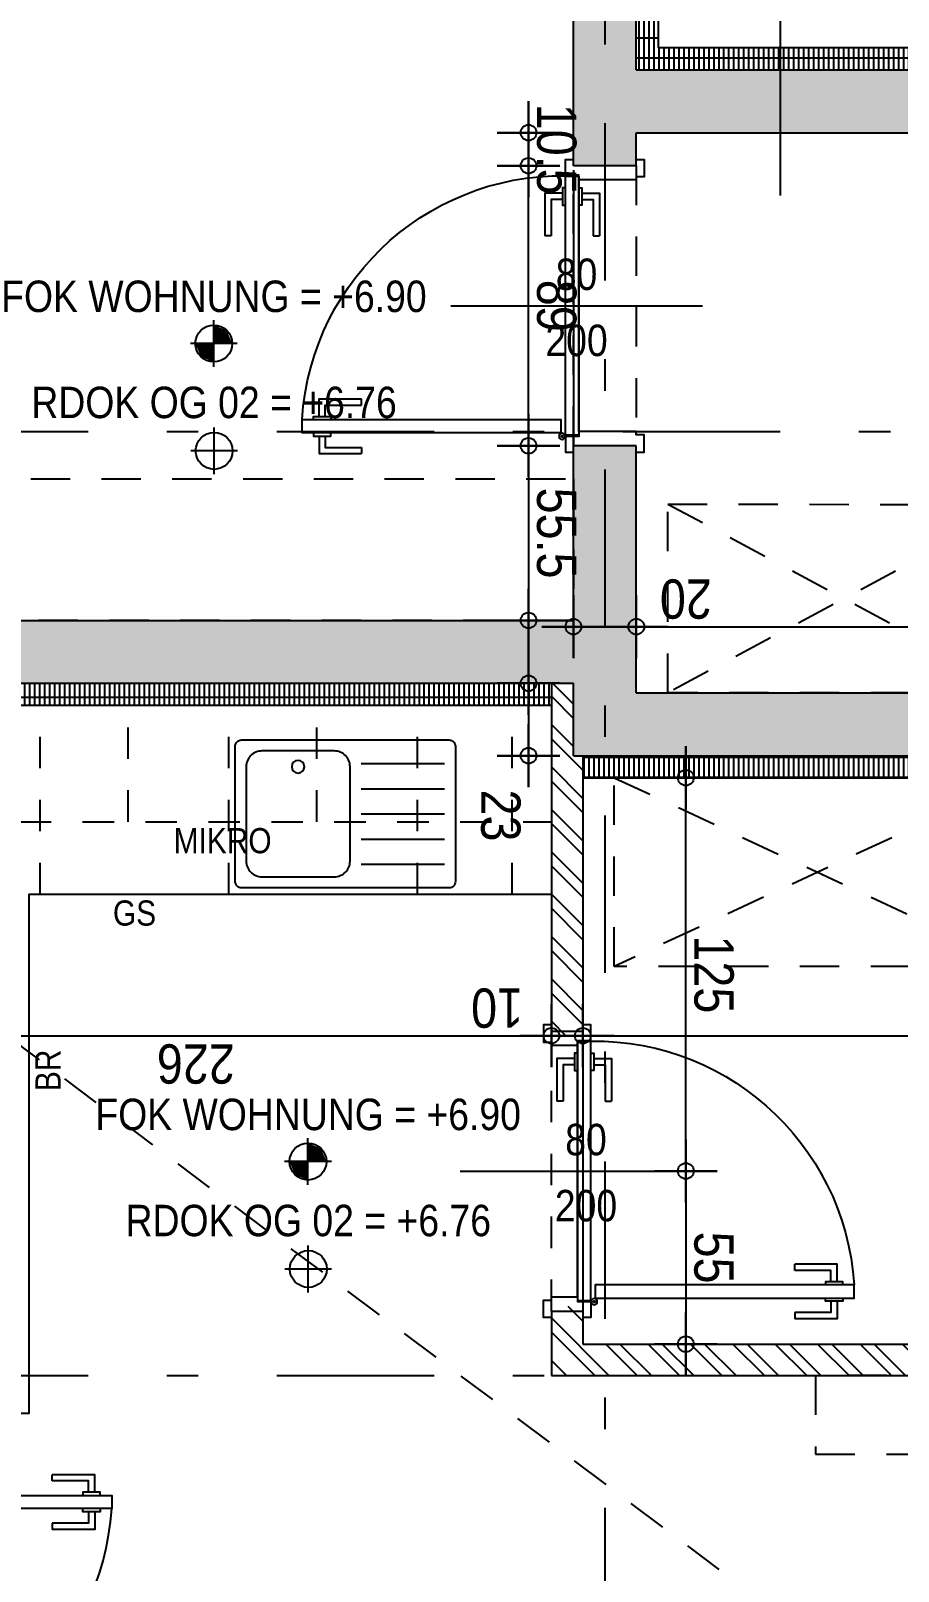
# Model space of a CAD drawing. Header units: millimetres. Extents: x 2724 to 2789, y 1496 to 1607.
# Drawn here: x 2764.778 to 2767.535, y 1534.552 to 1539.448 of the extents above; entities that cross this region are included whole.
import ezdxf
from ezdxf.enums import TextEntityAlignment as Align

# ---------------------------------------------------------------- set-up
doc = ezdxf.new("R2010")
doc.units = ezdxf.units.MM
doc.linetypes.add('HIDDEN2', pattern=[0.1875, 0.125, -0.0625])
doc.linetypes.add('STRICHPUNKT', pattern=[1, 0.5, -0.25, 0, -0.25])
doc.layers.add('00_HLP---------M0', color=6, linetype='Continuous', plot=False)
doc.layers.add('07_MOB-G00-L02-M0', color=6, linetype='HIDDEN2', plot=False)
for name, color, linetype in [('01-ANS-G00-L02-M0', 8, 'Continuous'), ('01-SYM-G00-L02-Aufbauten', 8, 'Continuous'), ('01-SYM-G00-L02-M0', 8, 'Continuous'), ('01-TXT---------M0', 1, 'Continuous'), ('02-AXO-G00-L02-M0', 8, 'STRICHPUNKT'), ('02-DIM-G00-L02-ACHSEN', 8, 'Continuous'), ('02-DIM-G00-L02-M0', 8, 'Continuous'), ('02-DIM-G00-L02-ROHBAU', 8, 'Continuous'), ('02-FIL-G00-L02-ORANGE', 40, 'Continuous'), ('02-FIL-G00-L02-STB', 8, 'Continuous'), ('02-HID---------M0', 8, 'HIDDEN2'), ('02-TWA---------M0', 4, 'Continuous'), ('02-TWA-G00-L02-M0', 4, 'Continuous'), ('02-ZWA---------M0', 2, 'Continuous'), ('02-ZWA-G00-L02-M0', 2, 'Continuous'), ('03-TXT-G00-L02-M0', 8, 'Continuous'), ('05-STO--------M0', 1, 'Continuous'), ('05-SYM---------M0', 8, 'Continuous'), ('05-SYM--------M0', 8, 'Continuous'), ('05-SYM-G00-L02-M0', 8, 'Continuous'), ('05-TXT--------M0', 8, 'Continuous'), ('05-TXT-G00-L02-M0', 8, 'Continuous'), ('07-SAN-G00-L02-Küche', 8, 'Continuous'), ('07-SAN-G00-L02-M0', 8, 'Continuous'), ('07-SYM-G00-L02-M0', 8, 'STRICHPUNKT')]:
    doc.layers.add(name, color=color, linetype=linetype)
doc.styles.add('ARIAL', font='arial.ttf', dxfattribs={"width": 0.85})
doc.dimstyles.new('pp chromy&schneider', dxfattribs={"dimscale": 0.005, "dimtxt": 25, "dimasz": 10, "dimexe": 0, "dimexo": 0, "dimgap": 5, "dimtad": 1, "dimdec": 1, "dimlfac": 100, "dimrnd": 0.1, "dimzin": 9, "dimdsep": 46, "dimtxsty": 'ARIAL', "dimblk": 'c&s kote', "dimcen": 0, "dimse1": 1, "dimse2": 1, "dimclrd": 8, "dimclrt": 8, "dimadec": 0, "dimazin": 0, "dimtfac": 0.75, "dimtdec": 1, "dimtix": 1, "dimtmove": 2, "dimatfit": 0, "dimldrblk": 'NONE', "dimfxl": 1, "dimtolj": 1, "dimlwd": -1, "dimarcsym": 0})
pattern_1 = [(90, (2698.560404, 1492.053903), (-0.015875, 0), []), (180, (2698.560404, 1492.0539), (0, -0.0635), [])]
pattern_2 = [(135, (2698.5604, 1492.0539), (-0.06735192, -0.06735192), []), (135, (2698.5604, 1492.0988), (-0.06735192, -0.06735192), [])]
pattern_3 = [(45, (2698.5604, 1492.0539), (-0.08980256, 0.08980256), []), (45, (2698.65021, 1492.0539), (-0.08980256, 0.08980256), [0.0635, -0.03175])]

# ---------------------------------------------------------------- blocks, each defined once
blk = doc.blocks.new('TÜR-80_10er-WAND')
at = {"layer": '00_HLP---------M0'}
for points in [[(-0.3575, 0.027), (-0.3575, 0.083), (-0.2225, 0.083)], [(-0.3375, 0.027), (-0.3375, 0.063), (-0.2225, 0.063)], [(-0.2225, 0.063), (-0.2225, 0.083)], [(0.4, 0.017), (-0.4, 0.017)], [(-0.375, 0.017), (-0.375, 0.027), (-0.32, 0.027), (-0.32, 0.017)], [(-0.375, -0.025), (-0.375, -0.035), (-0.32, -0.035), (-0.32, -0.025)], [(-0.3575, -0.035), (-0.3575, -0.091), (-0.2225, -0.091)], [(-0.3375, -0.035), (-0.3375, -0.071), (-0.2225, -0.071)], [(-0.2225, -0.071), (-0.2225, -0.091)]]:
    blk.add_lwpolyline(points, dxfattribs=at)
blk.add_lwpolyline([(0.4115, -0.025), (-0.4115, -0.025), (-0.4115, -0.025), (-0.4115, 0.017), (0.4115, 0.017)], close=True, dxfattribs=at)
at = {"layer": '02-HID---------M0', "ltscale": 0.5}
for points in [[(0.445, 0.1), (-0.445, 0.1)], [(-0.445, 0), (0.445, 0)]]:
    blk.add_lwpolyline(points, dxfattribs=at)
at = {"layer": '02-ZWA---------M0'}
for points in [[(-0.445, 0.1), (-0.445, 0)], [(0.445, 0.1), (0.445, 0)]]:
    blk.add_lwpolyline(points, dxfattribs=at)
at = {"layer": '05-STO--------M0'}
for points in [[(-0.465, 0.1), (-0.465, 0.125), (-0.41, 0.125), (-0.41, 0.1), (-0.4, 0.1), (-0.4, 0.017), (-0.415, 0.017), (-0.415, -0.025), (-0.465, -0.025), (-0.465, 0)], [(0.465, 0.1), (0.465, 0.125), (0.41, 0.125), (0.41, 0.1), (0.4, 0.1), (0.4, 0.017), (0.415, 0.017), (0.415, -0.025), (0.465, -0.025), (0.465, 0)]]:
    blk.add_lwpolyline(points, dxfattribs=at)
at = {"layer": '05-SYM---------M0'}
for points in [[(0.352, -0.8085), (0.296, -0.8085), (0.296, -0.6735)], [(0.316, -0.6735), (0.296, -0.6735)], [(0.352, -0.7885), (0.316, -0.7885), (0.316, -0.6735)], [(0.414, -0.8085), (0.47, -0.8085), (0.47, -0.6735)], [(0.414, -0.7885), (0.45, -0.7885), (0.45, -0.6735)], [(0.45, -0.6735), (0.47, -0.6735)], [(0.362, -0.826), (0.352, -0.826), (0.352, -0.771), (0.362, -0.771)], [(0.404, -0.826), (0.414, -0.826), (0.414, -0.771), (0.404, -0.771)]]:
    blk.add_lwpolyline(points, dxfattribs=at)
at = {"layer": '05-SYM--------M0'}
blk.add_lwpolyline([(0.404, -0.0395), (0.404, -0.8625), (0.404, -0.8625), (0.362, -0.8625), (0.362, -0.0395)], close=True, dxfattribs=at)
for points in [[(0.41, -0.036), (0.42, -0.036)], [(0.415, -0.031), (0.415, -0.041)]]:
    blk.add_lwpolyline(points, dxfattribs=at)
blk.add_circle((0.415, -0.036), 0.01, dxfattribs=at)
blk.add_arc((0.415, -0.036), 0.8282, 176.3309, 266.3309, dxfattribs=at)
blk = doc.blocks.new('05-TXT')
at = {"layer": '05-TXT--------M0'}
blk.add_line((-0.4, 0), (0.4, 0), dxfattribs=at)
at = {"layer": '05-TXT--------M0', "color": 8, "style": 'ARIAL', "width": 0.85}
blk.add_attdef('BREITE', text='', height=0.1, dxfattribs=at).set_placement((0, 0.05), align=Align.CENTER)
blk.add_attdef('HÖHE', text='', height=0.1, rotation=360, dxfattribs=at).set_placement((0, -0.06), align=Align.TOP_CENTER)
blk = doc.blocks.new('TÜR-80_20er-WAND')
at = {"layer": '00_HLP---------M0'}
for points in [[(-0.3575, 0.045), (-0.3575, 0.101), (-0.2225, 0.101)], [(-0.2225, 0.081), (-0.2225, 0.101)], [(-0.3375, 0.045), (-0.3375, 0.081), (-0.2225, 0.081)], [(-0.375, 0.035), (-0.375, 0.045), (-0.32, 0.045), (-0.32, 0.035)], [(0.4, -0.007), (-0.4, -0.007)], [(-0.375, -0.007), (-0.375, -0.017), (-0.32, -0.017), (-0.32, -0.007)], [(-0.3575, -0.017), (-0.3575, -0.073), (-0.2225, -0.073)], [(-0.3375, -0.017), (-0.3375, -0.053), (-0.2225, -0.053)], [(-0.2225, -0.053), (-0.2225, -0.073)]]:
    blk.add_lwpolyline(points, dxfattribs=at)
blk.add_lwpolyline([(0.4115, 0.035), (-0.4115, 0.035), (-0.4115, 0.035), (-0.4115, -0.007), (0.4115, -0.007)], close=True, dxfattribs=at)
at = {"layer": '02-HID---------M0'}
for points in [[(0.445, 0.01), (-0.445, 0.01)], [(-0.445, -0.19), (0.445, -0.19)]]:
    blk.add_lwpolyline(points, dxfattribs=at)
at = {"layer": '02-TWA---------M0'}
for points in [[(-0.445, -0.19), (-0.445, 0.01)], [(0.445, -0.19), (0.445, 0.01)]]:
    blk.add_lwpolyline(points, dxfattribs=at)
at = {"layer": '05-STO--------M0'}
for points in [[(-0.465, -0.19), (-0.465, -0.215), (-0.41, -0.215), (-0.41, -0.19), (-0.4, -0.19), (-0.4, -0.007), (-0.415, -0.007), (-0.415, 0.035), (-0.465, 0.035), (-0.465, 0.01)], [(0.465, -0.19), (0.465, -0.215), (0.41, -0.215), (0.41, -0.19), (0.4, -0.19), (0.4, -0.007), (0.415, -0.007), (0.415, 0.035), (0.465, 0.035), (0.465, 0.01)]]:
    blk.add_lwpolyline(points, dxfattribs=at)
at = {"layer": '05-SYM---------M0'}
for points in [[(0.362, 0.836), (0.352, 0.836), (0.352, 0.781), (0.362, 0.781)], [(0.404, 0.836), (0.414, 0.836), (0.414, 0.781), (0.404, 0.781)], [(0.352, 0.8185), (0.296, 0.8185), (0.296, 0.6835)], [(0.352, 0.7985), (0.316, 0.7985), (0.316, 0.6835)], [(0.414, 0.8185), (0.47, 0.8185), (0.47, 0.6835)], [(0.414, 0.7985), (0.45, 0.7985), (0.45, 0.6835)], [(0.316, 0.6835), (0.296, 0.6835)], [(0.45, 0.6835), (0.47, 0.6835)]]:
    blk.add_lwpolyline(points, dxfattribs=at)
at = {"layer": '05-SYM--------M0'}
blk.add_lwpolyline([(0.404, 0.0495), (0.404, 0.8725), (0.404, 0.8725), (0.362, 0.8725), (0.362, 0.0495)], close=True, dxfattribs=at)
for points in [[(0.415, 0.041), (0.415, 0.051)], [(0.41, 0.046), (0.42, 0.046)]]:
    blk.add_lwpolyline(points, dxfattribs=at)
blk.add_circle((0.415, 0.046), 0.01, dxfattribs=at)
blk.add_arc((0.415, 0.046), 0.8282, 93.6691, 183.6691, dxfattribs=at)
blk = doc.blocks.new('01-HK1')
for p, q in [((-0.0005, -0.0742), (-0.0005, 0.0742)), ((0.0737, 0), (-0.0747, 0))]:
    blk.add_line(p, q)
blk.add_circle((-0.0005, 0), 0.0586)
for points in [[(-0.0005, 0.0586), (0.0409, 0.0414), (-0.0005, 0)], [(-0.0005, 0), (0.0581, 0), (0.0409, 0.0414)], [(-0.0591, 0), (-0.0419, -0.0414), (-0.0005, 0)], [(-0.0419, -0.0414), (-0.0005, -0.0586), (-0.0005, 0)]]:
    blk.add_solid(points)
at = {"layer": '01-TXT---------M0', "color": 8, "style": 'ARIAL', "width": 0.85}
blk.add_attdef('HEIGHT', text='', height=0.1, dxfattribs=at).set_placement((0, 0.2), align=Align.TOP_CENTER)
blk = doc.blocks.new('BodenWandaufbau')
blk.add_line((0.5972, -0.3907), (0.5972, -1.8107))
blk.add_lwpolyline([(0.5972, -0.3907), (0.8472, -0.3907), (0.8472, -0.1907), (0.3472, -0.1907), (0.3472, -0.3907)], close=True)
at = {"layer": '01-TXT---------M0', "color": 0, "style": 'ARIAL', "width": 0.85}
blk.add_attdef('NR', text='', height=0.1, rotation=0, dxfattribs=at).set_placement((0.5972, -0.2907), align=Align.MIDDLE)
blk = doc.blocks.new('c&s kote')
at = {"color": 8}
for p, q in [((0, -2), (0, 2)), ((0, 2), (0, -2)), ((-2, 0), (2, 0)), ((2, 0), (-2, 0))]:
    blk.add_line(p, q, dxfattribs=at)
blk.add_circle((0, 0), 0.5, dxfattribs=at)
blk = doc.blocks.new('*D2748')
at = {"layer": '02-DIM-G00-L02-ROHBAU', "color": 8, "transparency": 16777216}
for p, q in [((2766.453, 1539.8539), (2766.403, 1539.8539)), ((2766.503, 1539.8539), (2766.703, 1539.8539)), ((2766.753, 1539.8539), (2766.803, 1539.8539))]:
    blk.add_line(p, q, dxfattribs=at)
at = {"layer": 'Defpoints', "color": 0, "transparency": 16777216}
for p in [(2766.503, 1539.8539), (2766.703, 1539.8539), (2766.703, 1539.3239)]:
    blk.add_point(p, dxfattribs=at)
at = {"layer": '02-DIM-G00-L02-ROHBAU', "color": 8, "transparency": 16777216, "xscale": 0.05, "yscale": 0.05, "zscale": 0.05}
blk.add_blockref('c&s kote', (2766.503, 1539.8539), dxfattribs=at)
at = {"layer": '02-DIM-G00-L02-ROHBAU', "color": 8, "transparency": 16777216, "xscale": 0.05, "yscale": 0.05, "zscale": 0.05, "rotation": 180}
blk.add_blockref('c&s kote', (2766.703, 1539.8539), dxfattribs=at)
at = {"layer": '02-DIM-G00-L02-ROHBAU', "color": 8, "transparency": 16777216, "insert": (2766.3604, 1539.9427), "char_height": 0.125, "attachment_point": 5, "rotation": 180, "style": 'ARIAL'}
blk.add_mtext('\\A1;20', dxfattribs=at)
blk = doc.blocks.new('_None')
blk = doc.blocks.new('*D2749')
at = {"layer": '02-DIM-G00-L02-ROHBAU', "color": 8, "transparency": 16777216}
blk.add_line((2766.753, 1539.8539), (2771.143, 1539.8539), dxfattribs=at)
at = {"layer": 'Defpoints', "color": 0, "transparency": 16777216}
for p in [(2771.193, 1539.8539), (2766.703, 1539.3239), (2771.193, 1539.3239)]:
    blk.add_point(p, dxfattribs=at)
at = {"layer": '02-DIM-G00-L02-ROHBAU', "color": 8, "transparency": 16777216, "xscale": 0.05, "yscale": 0.05, "zscale": 0.05, "rotation": 180}
blk.add_blockref('c&s kote', (2766.703, 1539.8539), dxfattribs=at)
at = {"layer": '02-DIM-G00-L02-ROHBAU', "color": 8, "transparency": 16777216, "xscale": 0.05, "yscale": 0.05, "zscale": 0.05}
blk.add_blockref('c&s kote', (2771.193, 1539.8539), dxfattribs=at)
at = {"layer": '02-DIM-G00-L02-ROHBAU', "color": 8, "transparency": 16777216, "insert": (2768.948, 1539.7651), "char_height": 0.125, "attachment_point": 5, "rotation": 180, "style": 'ARIAL'}
blk.add_mtext('\\A1;449', dxfattribs=at)
blk = doc.blocks.new('*D2970')
at = {"layer": '02-DIM-G00-L02-M0', "color": 8, "transparency": 16777216}
blk.add_line((2764.223, 1536.2539), (2766.383, 1536.2539), dxfattribs=at)
at = {"layer": 'Defpoints', "color": 0, "transparency": 16777216}
for p in [(2764.173, 1537.1239), (2766.433, 1537.1239), (2766.433, 1536.2539)]:
    blk.add_point(p, dxfattribs=at)
at = {"layer": '02-DIM-G00-L02-M0', "color": 8, "transparency": 16777216, "xscale": 0.05, "yscale": 0.05, "zscale": 0.05, "rotation": 180}
blk.add_blockref('c&s kote', (2764.173, 1536.2539), dxfattribs=at)
at = {"layer": '02-DIM-G00-L02-M0', "color": 8, "transparency": 16777216, "xscale": 0.05, "yscale": 0.05, "zscale": 0.05}
blk.add_blockref('c&s kote', (2766.433, 1536.2539), dxfattribs=at)
at = {"layer": '02-DIM-G00-L02-M0', "color": 8, "transparency": 16777216, "insert": (2765.303, 1536.1651), "char_height": 0.125, "attachment_point": 5, "rotation": 180, "style": 'ARIAL'}
blk.add_mtext('\\A1;226', dxfattribs=at)
blk = doc.blocks.new('*D2971')
at = {"layer": '02-DIM-G00-L02-M0', "color": 8, "transparency": 16777216}
for p, q in [((2766.383, 1536.2539), (2766.333, 1536.2539)), ((2766.433, 1536.2539), (2766.533, 1536.2539)), ((2766.583, 1536.2539), (2766.633, 1536.2539))]:
    blk.add_line(p, q, dxfattribs=at)
at = {"layer": 'Defpoints', "color": 0, "transparency": 16777216}
for p in [(2766.433, 1537.1239), (2766.533, 1537.0739), (2766.533, 1536.2539)]:
    blk.add_point(p, dxfattribs=at)
at = {"layer": '02-DIM-G00-L02-M0', "color": 8, "transparency": 16777216, "xscale": 0.05, "yscale": 0.05, "zscale": 0.05}
blk.add_blockref('c&s kote', (2766.433, 1536.2539), dxfattribs=at)
at = {"layer": '02-DIM-G00-L02-M0', "color": 8, "transparency": 16777216, "xscale": 0.05, "yscale": 0.05, "zscale": 0.05, "rotation": 180}
blk.add_blockref('c&s kote', (2766.533, 1536.2539), dxfattribs=at)
at = {"layer": '02-DIM-G00-L02-M0', "color": 8, "transparency": 16777216, "insert": (2766.2604, 1536.3427), "char_height": 0.125, "attachment_point": 5, "rotation": 180, "style": 'ARIAL'}
blk.add_mtext('\\A1;10', dxfattribs=at)
blk = doc.blocks.new('*D2972')
at = {"layer": '02-DIM-G00-L02-M0', "color": 8, "transparency": 16777216}
blk.add_line((2766.583, 1536.2539), (2769.573, 1536.2539), dxfattribs=at)
at = {"layer": 'Defpoints', "color": 0, "transparency": 16777216}
for p in [(2766.533, 1537.0739), (2769.623, 1537.0739), (2769.623, 1536.2539)]:
    blk.add_point(p, dxfattribs=at)
at = {"layer": '02-DIM-G00-L02-M0', "color": 8, "transparency": 16777216, "xscale": 0.05, "yscale": 0.05, "zscale": 0.05, "rotation": 180}
blk.add_blockref('c&s kote', (2766.533, 1536.2539), dxfattribs=at)
at = {"layer": '02-DIM-G00-L02-M0', "color": 8, "transparency": 16777216, "xscale": 0.05, "yscale": 0.05, "zscale": 0.05}
blk.add_blockref('c&s kote', (2769.623, 1536.2539), dxfattribs=at)
at = {"layer": '02-DIM-G00-L02-M0', "color": 8, "transparency": 16777216, "insert": (2768.2604, 1536.3428), "char_height": 0.125, "attachment_point": 5, "rotation": 180, "style": 'ARIAL'}
blk.add_mtext('\\A1;309', dxfattribs=at)
blk = doc.blocks.new('*D1840')
at = {"layer": '02-DIM-G00-L02-ROHBAU', "color": 8, "transparency": 16777216}
blk.add_line((2766.3604, 1538.0789), (2766.3604, 1537.6239), dxfattribs=at)
at = {"layer": 'Defpoints', "color": 0, "transparency": 16777216}
for p in [(2766.503, 1538.1289), (2766.3604, 1537.5739), (2766.503, 1537.5739)]:
    blk.add_point(p, dxfattribs=at)
at = {"layer": '02-DIM-G00-L02-ROHBAU', "color": 8, "transparency": 16777216, "xscale": 0.05, "yscale": 0.05, "zscale": 0.05}
for p, rotation in [((2766.3604, 1538.1289), 89.99999999999999), ((2766.3604, 1537.5739), 270)]:
    blk.add_blockref('c&s kote', p, dxfattribs=dict(at, rotation=rotation))
at = {"layer": '02-DIM-G00-L02-ROHBAU', "color": 8, "transparency": 16777216, "insert": (2766.449, 1537.8514), "char_height": 0.125, "attachment_point": 5, "rotation": 270, "style": 'ARIAL'}
blk.add_mtext('\\A1;55.5', dxfattribs=at)
blk = doc.blocks.new('*D1841')
at = {"layer": '02-DIM-G00-L02-M0', "color": 8, "transparency": 16777216}
blk.add_line((2766.8604, 1535.7739), (2766.8604, 1535.3239), dxfattribs=at)
at = {"layer": 'Defpoints', "color": 0, "transparency": 16777216}
for p in [(2766.943, 1535.8239), (2766.533, 1535.2739), (2766.8604, 1535.2739)]:
    blk.add_point(p, dxfattribs=at)
at = {"layer": '02-DIM-G00-L02-M0', "color": 8, "transparency": 16777216, "xscale": 0.05, "yscale": 0.05, "zscale": 0.05}
for p, rotation in [((2766.8604, 1535.8239), 90), ((2766.8604, 1535.2739), 270)]:
    blk.add_blockref('c&s kote', p, dxfattribs=dict(at, rotation=rotation))
at = {"layer": '02-DIM-G00-L02-M0', "color": 8, "transparency": 16777216, "insert": (2766.949, 1535.5489), "char_height": 0.125, "attachment_point": 5, "rotation": 270, "style": 'ARIAL'}
blk.add_mtext('\\A1;55', dxfattribs=at)
blk = doc.blocks.new('*D1842')
at = {"layer": '02-DIM-G00-L02-M0', "color": 8, "transparency": 16777216}
blk.add_line((2766.8604, 1535.8739), (2766.8604, 1537.0239), dxfattribs=at)
at = {"layer": 'Defpoints', "color": 0, "transparency": 16777216}
for p in [(2766.8604, 1537.0739), (2766.8604, 1537.0739), (2766.943, 1535.8239)]:
    blk.add_point(p, dxfattribs=at)
at = {"layer": '02-DIM-G00-L02-M0', "color": 8, "transparency": 16777216, "xscale": 0.05, "yscale": 0.05, "zscale": 0.05}
for p, rotation in [((2766.8604, 1537.0739), 89.99999999999999), ((2766.8604, 1535.8239), 270)]:
    blk.add_blockref('c&s kote', p, dxfattribs=dict(at, rotation=rotation))
at = {"layer": '02-DIM-G00-L02-M0', "color": 8, "transparency": 16777216, "insert": (2766.9492, 1536.4489), "char_height": 0.125, "attachment_point": 5, "rotation": 270, "style": 'ARIAL'}
blk.add_mtext('\\A1;125', dxfattribs=at)
blk = doc.blocks.new('*D1868')
at = {"layer": '02-DIM-G00-L02-ROHBAU', "color": 8, "transparency": 16777216}
for p, q in [((2766.3604, 1537.4239), (2766.3604, 1537.4739)), ((2766.3604, 1537.3739), (2766.3604, 1537.1439)), ((2766.3604, 1537.0939), (2766.3604, 1537.0439))]:
    blk.add_line(p, q, dxfattribs=at)
at = {"layer": 'Defpoints', "color": 0, "transparency": 16777216}
for p in [(2766.503, 1537.3739), (2766.3604, 1537.1439), (2766.503, 1537.1439)]:
    blk.add_point(p, dxfattribs=at)
at = {"layer": '02-DIM-G00-L02-ROHBAU', "color": 8, "transparency": 16777216, "xscale": 0.05, "yscale": 0.05, "zscale": 0.05}
for p, rotation in [((2766.3604, 1537.3739), 270), ((2766.3604, 1537.1439), 90)]:
    blk.add_blockref('c&s kote', p, dxfattribs=dict(at, rotation=rotation))
at = {"layer": '02-DIM-G00-L02-ROHBAU', "color": 8, "transparency": 16777216, "insert": (2766.2715, 1536.9539), "char_height": 0.125, "attachment_point": 5, "rotation": 270, "style": 'ARIAL'}
blk.add_mtext('\\A1;23', dxfattribs=at)
blk = doc.blocks.new('*D1871')
at = {"layer": '02-DIM-G00-L02-ROHBAU', "color": 8, "transparency": 16777216}
for p, q in [((2766.453, 1537.5539), (2766.403, 1537.5539)), ((2766.503, 1537.5539), (2766.703, 1537.5539)), ((2766.753, 1537.5539), (2766.803, 1537.5539))]:
    blk.add_line(p, q, dxfattribs=at)
at = {"layer": 'Defpoints', "color": 0, "transparency": 16777216}
for p in [(2766.703, 1537.5539), (2766.503, 1537.3739), (2766.703, 1537.3739)]:
    blk.add_point(p, dxfattribs=at)
at = {"layer": '02-DIM-G00-L02-ROHBAU', "color": 8, "transparency": 16777216, "xscale": 0.05, "yscale": 0.05, "zscale": 0.05}
blk.add_blockref('c&s kote', (2766.503, 1537.5539), dxfattribs=at)
at = {"layer": '02-DIM-G00-L02-ROHBAU', "color": 8, "transparency": 16777216, "xscale": 0.05, "yscale": 0.05, "zscale": 0.05, "rotation": 180}
blk.add_blockref('c&s kote', (2766.703, 1537.5539), dxfattribs=at)
at = {"layer": '02-DIM-G00-L02-ROHBAU', "color": 8, "transparency": 16777216, "insert": (2766.8604, 1537.6427), "char_height": 0.125, "attachment_point": 5, "rotation": 180, "style": 'ARIAL'}
blk.add_mtext('\\A1;20', dxfattribs=at)
blk = doc.blocks.new('*D1872')
at = {"layer": '02-DIM-G00-L02-ROHBAU', "color": 8, "transparency": 16777216}
blk.add_line((2766.753, 1537.5539), (2769.643, 1537.5539), dxfattribs=at)
at = {"layer": 'Defpoints', "color": 0, "transparency": 16777216}
for p in [(2769.693, 1537.5539), (2766.703, 1537.3739), (2769.693, 1537.1439)]:
    blk.add_point(p, dxfattribs=at)
at = {"layer": '02-DIM-G00-L02-ROHBAU', "color": 8, "transparency": 16777216, "xscale": 0.05, "yscale": 0.05, "zscale": 0.05, "rotation": 180}
blk.add_blockref('c&s kote', (2766.703, 1537.5539), dxfattribs=at)
at = {"layer": '02-DIM-G00-L02-ROHBAU', "color": 8, "transparency": 16777216, "xscale": 0.05, "yscale": 0.05, "zscale": 0.05}
blk.add_blockref('c&s kote', (2769.693, 1537.5539), dxfattribs=at)
at = {"layer": '02-DIM-G00-L02-ROHBAU', "color": 8, "transparency": 16777216, "insert": (2768.198, 1537.4651), "char_height": 0.125, "attachment_point": 5, "rotation": 180, "style": 'ARIAL'}
blk.add_mtext('\\A1;299', dxfattribs=at)
blk = doc.blocks.new('01-HK2')
for p, q in [((0, -0.098), (0, 0.098)), ((0.098, 0), (-0.098, 0))]:
    blk.add_line(p, q)
blk.add_circle((0, 0), 0.0773)
at = {"layer": '01-TXT---------M0', "color": 8, "style": 'ARIAL', "width": 0.85}
blk.add_attdef('HEIGHT', text='', height=0.1, rotation=360, dxfattribs=at).set_placement((0, 0.132), align=Align.BOTTOM_CENTER)
blk = doc.blocks.new('*D2280')
at = {"layer": '02-DIM-G00-L02-ACHSEN', "color": 8, "transparency": 16777216}
blk.add_arc((2784.673, 1551.9139), 0.3783, 7.5792, 82.4208, dxfattribs=at)
at = {"layer": 'Defpoints', "color": 0, "transparency": 16777216}
for p in [(2784.673, 1554.3776), (2785.0006, 1552.103), (2753.3838, 1551.9139), (2787.073, 1551.9139), (2784.673, 1519.4502)]:
    blk.add_point(p, dxfattribs=at)
at = {"layer": '02-DIM-G00-L02-ACHSEN', "color": 8, "transparency": 16777216, "xscale": 0.05, "yscale": 0.05, "zscale": 0.05}
for p, rotation in [((2784.673, 1552.2922), 176.2103799032496), ((2785.0513, 1551.9139), 273.7896200980838)]:
    blk.add_blockref('c&s kote', p, dxfattribs=dict(at, rotation=rotation))
at = {"layer": '02-DIM-G00-L02-ACHSEN', "color": 8, "transparency": 16777216, "insert": (2785.0033, 1552.2442), "char_height": 0.125, "attachment_point": 5, "rotation": 315, "style": 'ARIAL'}
blk.add_mtext('\\A1;90.00°', dxfattribs=at)
blk = doc.blocks.new('*D2293')
at = {"layer": '02-DIM-G00-L02-ACHSEN', "color": 8, "transparency": 16777216}
blk.add_arc((2756.5033, 1522.5206), 0.9468, 182.3387, 266.9683, dxfattribs=at)
at = {"layer": 'Defpoints', "color": 0, "transparency": 16777216}
for p in [(2756.5063, 1553.0776), (2753.4604, 1522.5571), (2787.073, 1522.1537), (2755.6796, 1522.0538), (2756.503, 1519.4502)]:
    blk.add_point(p, dxfattribs=at)
at = {"layer": '02-DIM-G00-L02-ACHSEN', "color": 8, "transparency": 16777216, "xscale": 0.05, "yscale": 0.05, "zscale": 0.05}
for p, rotation in [((2755.5566, 1522.5319), 90.82557498969469), ((2756.5032, 1521.5738), 358.4814073576036)]:
    blk.add_blockref('c&s kote', p, dxfattribs=dict(at, rotation=rotation))
at = {"layer": '02-DIM-G00-L02-ACHSEN', "color": 8, "transparency": 16777216, "insert": (2755.893, 1521.9176), "char_height": 0.125, "attachment_point": 5, "rotation": 314.6535, "style": 'ARIAL'}
blk.add_mtext('\\A1;90.68°', dxfattribs=at)
blk = doc.blocks.new('*D2294')
at = {"layer": '02-DIM-G00-L02-ACHSEN', "color": 8, "transparency": 16777216}
blk.add_arc((2784.673, 1522.1825), 0.9163, 273.127, 356.1855, dxfattribs=at)
at = {"layer": 'Defpoints', "color": 0, "transparency": 16777216}
for p in [(2784.673, 1554.3776), (2753.4604, 1522.5571), (2787.073, 1522.1537), (2785.128, 1521.3872), (2784.673, 1519.4502)]:
    blk.add_point(p, dxfattribs=at)
at = {"layer": '02-DIM-G00-L02-ACHSEN', "color": 8, "transparency": 16777216, "xscale": 0.05, "yscale": 0.05, "zscale": 0.05}
for p, rotation in [((2785.5892, 1522.1715), 87.74900272428482), ((2784.673, 1521.2663), 181.5634809219669)]:
    blk.add_blockref('c&s kote', p, dxfattribs=dict(at, rotation=rotation))
at = {"layer": '02-DIM-G00-L02-ACHSEN', "color": 8, "transparency": 16777216, "insert": (2785.3795, 1521.4675), "char_height": 0.125, "attachment_point": 5, "rotation": 224.6562, "style": 'ARIAL'}
blk.add_mtext('\\A1;89.31°', dxfattribs=at)
blk = doc.blocks.new('Spüle')
for points in [[(0.4, -0.02), (-0.26, -0.02, 0.414214), (-0.28, -0.04), (-0.28, -0.47, 0.414214), (-0.26, -0.49), (0.4, -0.49, 0.414214), (0.42, -0.47), (0.42, -0.04, 0.414214)], [(-0.195, -0.055), (0.035, -0.055, -0.414214), (0.085, -0.105), (0.085, -0.405, -0.414214), (0.035, -0.455), (-0.195, -0.455, -0.414214), (-0.245, -0.405), (-0.245, -0.105, -0.414214)]]:
    blk.add_lwpolyline(points, format="xyb", close=True)
for points in [[(0.12, -0.095), (0.385, -0.095)], [(0.12, -0.175), (0.385, -0.175)], [(0.12, -0.255), (0.385, -0.255)], [(0.12, -0.335), (0.385, -0.335)], [(0.12, -0.415), (0.385, -0.415)]]:
    blk.add_lwpolyline(points)
blk.add_circle((-0.08, -0.405), 0.02)
blk = doc.blocks.new('*D2617')
at = {"layer": '02-DIM-G00-L02-ROHBAU', "color": 8, "transparency": 16777216}
blk.add_line((2766.3604, 1538.1789), (2766.3604, 1538.9689), dxfattribs=at)
at = {"layer": 'Defpoints', "color": 0, "transparency": 16777216}
for p in [(2766.3604, 1539.0189), (2766.503, 1539.0189), (2766.503, 1538.1289)]:
    blk.add_point(p, dxfattribs=at)
at = {"layer": '02-DIM-G00-L02-ROHBAU', "color": 8, "transparency": 16777216, "xscale": 0.05, "yscale": 0.05, "zscale": 0.05}
for p, rotation in [((2766.3604, 1539.0189), 89.99999999999999), ((2766.3604, 1538.1289), 270)]:
    blk.add_blockref('c&s kote', p, dxfattribs=dict(at, rotation=rotation))
at = {"layer": '02-DIM-G00-L02-ROHBAU', "color": 8, "transparency": 16777216, "insert": (2766.4492, 1538.5739), "char_height": 0.125, "attachment_point": 5, "rotation": 270, "style": 'ARIAL'}
blk.add_mtext('\\A1;89', dxfattribs=at)
blk = doc.blocks.new('*D2618')
at = {"layer": '02-DIM-G00-L02-ROHBAU', "color": 8, "transparency": 16777216}
for p, q in [((2766.3604, 1539.1739), (2766.3604, 1539.2239)), ((2766.3604, 1539.0189), (2766.3604, 1539.1239)), ((2766.3604, 1538.9689), (2766.3604, 1538.9189))]:
    blk.add_line(p, q, dxfattribs=at)
at = {"layer": 'Defpoints', "color": 0, "transparency": 16777216}
for p in [(2766.3604, 1539.1239), (2766.703, 1539.1239), (2766.503, 1539.0189)]:
    blk.add_point(p, dxfattribs=at)
at = {"layer": '02-DIM-G00-L02-ROHBAU', "color": 8, "transparency": 16777216, "xscale": 0.05, "yscale": 0.05, "zscale": 0.05}
for p, rotation in [((2766.3604, 1539.1239), 270), ((2766.3604, 1539.0189), 89.99999999999999)]:
    blk.add_blockref('c&s kote', p, dxfattribs=dict(at, rotation=rotation))
at = {"layer": '02-DIM-G00-L02-ROHBAU', "color": 8, "transparency": 16777216, "insert": (2766.4492, 1539.0714), "char_height": 0.125, "attachment_point": 5, "rotation": 270, "style": 'ARIAL'}
blk.add_mtext('\\A1;10.5', dxfattribs=at)

msp = doc.modelspace()

# ---------------------------------------------------------------- hatches: boundary and pattern name
at = {"layer": '02-FIL-G00-L02-ORANGE'}
h = msp.add_hatch(dxfattribs=at)
h.set_pattern_fill('GRATE', color=256, scale=0.02, angle=197.0465, style=0)
h.set_pattern_definition(pattern_1)
h.paths.add_polyline_path([(2766.773, 1542.3239), (2766.703, 1542.3239), (2766.703, 1539.3239), (2771.193, 1539.3239), (2771.193, 1539.3939), (2766.773, 1539.3939)])
h = msp.add_hatch(dxfattribs=at)
h.set_pattern_fill('GRATE', color=256, scale=0.02, angle=197.0465, style=0)
h.set_pattern_definition(pattern_1)
h.paths.add_polyline_path([(2766.433, 1537.3739), (2764.173, 1537.3739), (2764.173, 1537.3039), (2766.433, 1537.3039)])
h = msp.add_hatch(dxfattribs=at)
h.set_pattern_fill('ANSI32', color=256, scale=0.01, angle=197.0465, style=0)
h.set_pattern_definition(pattern_2)
h.paths.add_polyline_path([(2766.533, 1537.1439), (2766.503, 1537.1439), (2766.503, 1537.3739), (2766.433, 1537.3739), (2766.433, 1536.2539), (2766.533, 1536.2539)])
h = msp.add_hatch(dxfattribs=at)
h.set_pattern_fill('GRATE', color=256, scale=0.02, angle=197.0465, style=0)
h.set_pattern_definition([(90, (2698.560404, 1492.053903), (-0.015875, 0), []), (180, (2698.560404, 1492.0539), (0, -0.0635), [])])
h.paths.add_polyline_path([(2769.693, 1537.1439), (2766.533, 1537.1439), (2766.533, 1537.0739), (2769.623, 1537.0739), (2769.623, 1536.4489), (2769.693, 1536.4489)])
h = msp.add_hatch(dxfattribs=at)
h.set_pattern_fill('ANSI32', color=256, scale=0.01, angle=197.0465, style=0)
h.set_pattern_definition(pattern_2)
h.paths.add_polyline_path([(2769.693, 1535.2739), (2766.533, 1535.2739), (2766.533, 1535.3939), (2766.433, 1535.3939), (2766.433, 1535.1739), (2769.693, 1535.1739)])
at = {"layer": '02-FIL-G00-L02-STB'}
h = msp.add_hatch(dxfattribs=at)
h.set_pattern_fill('ANSI33', color=256, scale=0.02, angle=107.0465, style=0)
h.set_pattern_definition(pattern_3)
h.paths.add_polyline_path([(2771.393, 1540.4039), (2773.503, 1540.4039), (2773.503, 1538.0739), (2773.703, 1538.0739), (2773.703, 1538.7139), (2774.303, 1538.7139), (2775.068, 1538.7139), (2775.068, 1538.7139), (2776.918, 1538.7139), (2776.918, 1538.7139), (2777.023, 1538.7139), (2777.023, 1538.7139), (2777.323, 1538.7139), (2777.323, 1538.1789), (2777.323, 1538.0739), (2777.523, 1538.0739), (2777.523, 1541.5039), (2777.323, 1541.5039), (2777.323, 1538.9139), (2773.703, 1538.9139), (2773.703, 1539.2939), (2773.703, 1540.6039), (2771.193, 1540.6039), (2771.193, 1539.3239), (2766.703, 1539.3239), (2766.703, 1542.3239), (2768.873, 1542.3239), (2768.873, 1542.4479), (2768.873, 1542.4479), (2768.873, 1542.5239), (2766.703, 1542.5239), (2766.703, 1544.0239), (2765.763, 1544.0239), (2765.763, 1543.8239), (2766.503, 1543.8239), (2766.503, 1539.0189), (2766.703, 1539.0189), (2766.703, 1539.1239), (2769.693, 1539.1239), (2769.693, 1539.0389), (2769.893, 1539.0389), (2769.893, 1539.1239), (2771.393, 1539.1239)])
h = msp.add_hatch(dxfattribs=at)
h.set_pattern_fill('ANSI33', color=256, scale=0.02, angle=107.0465, style=0)
h.set_pattern_definition(pattern_3)
h.paths.add_polyline_path([(2766.703, 1538.1289), (2766.503, 1538.1289), (2766.503, 1537.5739), (2760.953, 1537.5739), (2760.953, 1538.4539), (2760.753, 1538.4539), (2760.753, 1537.5739), (2760.228, 1537.5739), (2760.228, 1531.1239), (2758.973, 1531.1239), (2758.973, 1530.9999), (2758.973, 1530.9999), (2758.973, 1530.9239), (2760.228, 1530.9239), (2760.228, 1529.4239), (2761.3905, 1529.4239), (2761.3905, 1529.4999), (2761.3905, 1529.4999), (2761.3905, 1529.6239), (2760.428, 1529.6239), (2760.428, 1537.3739), (2761.293, 1537.3739), (2766.503, 1537.3739), (2766.503, 1537.1439), (2769.693, 1537.1439), (2769.693, 1536.4489), (2769.893, 1536.4489), (2769.893, 1537.9489), (2769.693, 1537.9489), (2769.693, 1537.3439), (2766.703, 1537.3439)])

# ---------------------------------------------------------------- linework, layer by layer
at = {"layer": '01-ANS-G00-L02-M0'}
for points in [[(2766.503, 1539.0046), (2766.503, 1538.1289)], [(2766.533, 1536.2689), (2766.533, 1535.3789)]]:
    msp.add_lwpolyline(points, dxfattribs=at)
at = {"layer": '02-AXO-G00-L02-M0'}
for points in [[(2766.603, 1552.3539), (2766.603, 1519.4502)], [(2753.4604, 1538.1739), (2787.073, 1538.1739)], [(2753.4604, 1535.1739), (2787.073, 1535.1739)]]:
    msp.add_lwpolyline(points, dxfattribs=at)
at = {"layer": '02-TWA-G00-L02-M0'}
for p, q in [((2766.703, 1539.3239), (2771.193, 1539.3239)), ((2766.703, 1539.1239), (2769.693, 1539.1239))]:
    msp.add_line(p, q, dxfattribs=at)
for points in [[(2766.503, 1539.0189), (2766.503, 1543.8239)], [(2766.703, 1539.3239), (2766.703, 1542.3239)], [(2766.703, 1539.0189), (2766.703, 1539.1239)], [(2766.503, 1537.5739), (2766.503, 1538.1289)], [(2766.703, 1537.3439), (2766.703, 1538.1289)], [(2760.953, 1537.5739), (2766.503, 1537.5739)], [(2760.428, 1537.3739), (2766.503, 1537.3739)], [(2766.503, 1537.1439), (2766.503, 1537.3739)], [(2766.703, 1537.3439), (2769.693, 1537.3439)], [(2766.503, 1537.1439), (2769.693, 1537.1439)]]:
    msp.add_lwpolyline(points, dxfattribs=at)
at = {"layer": '02-ZWA-G00-L02-M0'}
for p, q in [((2766.773, 1539.3939), (2766.773, 1542.3239)), ((2771.193, 1539.3939), (2766.773, 1539.3939)), ((2766.433, 1537.3739), (2766.433, 1536.2689)), ((2766.533, 1537.1439), (2766.533, 1536.2689)), ((2766.433, 1535.3789), (2766.433, 1535.1739)), ((2766.533, 1535.3789), (2766.533, 1535.2739)), ((2766.533, 1535.2739), (2769.693, 1535.2739)), ((2766.433, 1535.1739), (2769.693, 1535.1739))]:
    msp.add_line(p, q, dxfattribs=at)
for points in [[(2766.433, 1537.3039), (2764.173, 1537.3039)], [(2766.533, 1537.0739), (2769.623, 1537.0739)]]:
    msp.add_lwpolyline(points, dxfattribs=at)
at = {"layer": '03-TXT-G00-L02-M0', "linetype": 'HIDDEN2'}
msp.add_lwpolyline([(2756.603, 1542.3239), (2783.323, 1522.2987)], dxfattribs=at)
at = {"layer": '07-SAN-G00-L02-Küche', "linetype": 'HIDDEN2', "ltscale": 0.5}
for points in [[(2764.808, 1536.7039), (2764.808, 1537.3039)], [(2765.088, 1536.9339), (2765.088, 1537.3039)], [(2765.408, 1536.7039), (2765.408, 1537.3039)], [(2765.688, 1536.9339), (2765.688, 1537.3039)], [(2766.008, 1536.7039), (2766.008, 1537.3039)], [(2766.308, 1536.7039), (2766.308, 1537.3039)], [(2764.543, 1535.6539), (2764.543, 1536.9339), (2766.433, 1536.9339)]]:
    msp.add_lwpolyline(points, dxfattribs=at)
at = {"layer": '07-SAN-G00-L02-M0'}
msp.add_lwpolyline([(2764.173, 1535.0539), (2764.773, 1535.0539), (2764.773, 1536.7039), (2764.773, 1536.7039), (2766.433, 1536.7039)], dxfattribs=at)
at = {"layer": '07_MOB-G00-L02-M0'}
for points in [[(2764.553, 1537.5739), (2764.553, 1538.0239), (2766.503, 1538.0239), (2766.503, 1537.5739), (2764.553, 1537.5739)], [(2768.923, 1537.9402), (2768.923, 1537.3422), (2766.803, 1537.3439), (2766.803, 1537.9436)], [(2768.923, 1537.0719), (2768.923, 1536.4739), (2766.633, 1536.4739), (2766.633, 1537.0739)]]:
    msp.add_lwpolyline(points, close=True, dxfattribs=at)
for points in [[(2766.803, 1537.9436), (2767.923, 1537.3439)], [(2767.924, 1537.9418), (2766.803, 1537.3439)], [(2766.633, 1537.0739), (2767.923, 1536.4739)], [(2767.9236, 1537.0728), (2766.633, 1536.4739)], [(2767.273, 1535.1739), (2767.273, 1534.9239), (2769.073, 1534.9239), (2769.073, 1535.1739), (2767.273, 1535.1739)]]:
    msp.add_lwpolyline(points, dxfattribs=at)

# ---------------------------------------------------------------- block references
at = {"layer": '01-SYM-G00-L02-Aufbauten', "rotation": 1.83709347e-08}
msp.add_blockref('BodenWandaufbau', (2766.5632, 1540.7346), dxfattribs=at).add_auto_attribs({'NR': 'IW02'})
at = {"layer": '01-SYM-G00-L02-M0', "rotation": 4.12755689921e-05}
for p in [(2765.3604, 1538.4539), (2765.6599, 1535.8539)]:
    msp.add_blockref('01-HK1', p, dxfattribs=at).add_auto_attribs({'HEIGHT': 'FOK WOHNUNG = +6.90'})
at = {"layer": '01-SYM-G00-L02-M0'}
ref = msp.add_blockref('01-HK2', (2765.3609, 1538.1125), dxfattribs=dict(at, xscale=0.7575757580624572, yscale=0.7575757580613005, zscale=0.7575757580681661, rotation=1.7625667e-08))
ref.add_attrib('HEIGHT', 'RDOK OG 02 = +6.76', dxfattribs={"layer": '01-TXT---------M0', "color": 8, "height": 0.1, "rotation": 0, "style": 'ARIAL', "width": 0.85}).set_placement((2765.3609, 1538.1867), align=Align.BOTTOM_CENTER)
ref = msp.add_blockref('01-HK2', (2765.6604, 1535.5125), dxfattribs=dict(at, xscale=0.7575757580624572, yscale=0.7575757580613005, zscale=0.7575757580681661, rotation=1.7625667e-08))
ref.add_attrib('HEIGHT', 'RDOK OG 02 = +6.76', dxfattribs={"layer": '01-TXT---------M0', "color": 8, "height": 0.1, "rotation": 0, "style": 'ARIAL', "width": 0.85}).set_placement((2765.6604, 1535.5867), align=Align.BOTTOM_CENTER)
at = {"layer": '05-SYM-G00-L02-M0', "xscale": -1}
for name, p, rotation in [('TÜR-80_20er-WAND', (2766.513, 1538.5739), 89.99999996703285), ('TÜR-80_10er-WAND', (2766.533, 1535.8239), 90.00000022302943)]:
    msp.add_blockref(name, p, dxfattribs=dict(at, rotation=rotation))
at = {"layer": '05-SYM-G00-L02-M0', "rotation": 89.99999977787341}
msp.add_blockref('TÜR-80_10er-WAND', (2764.173, 1534.3889), dxfattribs=at)
at = {"layer": '05-TXT-G00-L02-M0', "rotation": 359.9999999970027}
msp.add_blockref('05-TXT', (2766.513, 1538.5739), dxfattribs=at).add_auto_attribs({'BREITE': '80', 'HÖHE': '200'})
at = {"layer": '05-TXT-G00-L02-M0'}
msp.add_blockref('05-TXT', (2766.543, 1535.8239), dxfattribs=at).add_auto_attribs({'BREITE': '80', 'HÖHE': '200'})
at = {"layer": '07-SAN-G00-L02-Küche', "xscale": -1, "rotation": 179.9999999827456}
msp.add_blockref('Spüle', (2765.708, 1536.7039), dxfattribs=at)

# ---------------------------------------------------------------- texts
at = {"layer": '07-SYM-G00-L02-M0', "char_height": 0.08, "width": 0.5458, "attachment_point": 2, "style": 'ARIAL'}
for s, insert in [('MIKRO', (2765.388, 1536.9139)), ('GS', (2765.108, 1536.6839))]:
    msp.add_mtext(s, dxfattribs=dict(at, insert=insert))
at = {"layer": '07-SYM-G00-L02-M0', "insert": (2764.793, 1536.1439), "char_height": 0.08, "width": 0.5458, "attachment_point": 2, "rotation": 90, "style": 'ARIAL'}
msp.add_mtext('BR', dxfattribs=at)

# ---------------------------------------------------------------- dimensions: what is measured, and where the dimension line sits
at = {"layer": '02-DIM-G00-L02-ACHSEN'}
for base, line1, line2, picture, middle in [((2785.0006, 1552.103), ((2753.3838, 1551.9139), (2787.073, 1551.9139)), ((2784.673, 1554.3776), (2784.673, 1519.4502)), '*D2280', (2785.0033, 1552.2442)), ((2785.128, 1521.3872), ((2784.673, 1554.3776), (2784.673, 1519.4502)), ((2753.4604, 1522.5571), (2787.073, 1522.1537)), '*D2294', (2785.3795, 1521.4675)), ((2755.6796, 1522.0538), ((2756.5063, 1553.0776), (2756.503, 1519.4502)), ((2753.4604, 1522.5571), (2787.073, 1522.1537)), '*D2293', (2755.893, 1521.9176))]:
    dim = msp.add_angular_dim_2l(base=base, line1=line1, line2=line2, dimstyle='pp chromy&schneider', override={"dimzin": 8, "dimadec": 2}, dxfattribs=at)
    dim.commit()
    dim.dimension.update_dxf_attribs({"geometry": picture, "text_midpoint": middle})
at = {"layer": '02-DIM-G00-L02-M0'}
for base, p2, picture, middle in [((2766.8604, 1537.0739), (2766.8604, 1537.0739), '*D1842', (2766.9492, 1536.4489)), ((2766.8604, 1535.2739), (2766.533, 1535.2739), '*D1841', (2766.949, 1535.5489))]:
    dim = msp.add_linear_dim(base=base, p1=(2766.943, 1535.8239), p2=p2, angle=90, dimstyle='pp chromy&schneider', override={"dimzin": 8}, dxfattribs=at)
    dim.commit()
    dim.dimension.update_dxf_attribs({"geometry": picture, "text_midpoint": middle})
dim = msp.add_linear_dim(base=(2766.433, 1536.2539), p1=(2764.173, 1537.1239), p2=(2766.433, 1537.1239), dimstyle='pp chromy&schneider', override={"dimzin": 8}, dxfattribs=at)
dim.commit()
dim.dimension.update_dxf_attribs({"geometry": '*D2970', "text_midpoint": (2765.303, 1536.1651)})
for base, p1, p2, picture, middle in [((2766.533, 1536.2539), (2766.433, 1537.1239), (2766.533, 1537.0739), '*D2971', (2766.2604, 1536.3427)), ((2769.623, 1536.2539), (2766.533, 1537.0739), (2769.623, 1537.0739), '*D2972', (2768.2604, 1536.3428))]:
    dim = msp.add_linear_dim(base=base, p1=p1, p2=p2, dimstyle='pp chromy&schneider', override={"dimzin": 8}, dxfattribs=at)
    dim.commit()
    dim.dimension.update_dxf_attribs({"geometry": picture, "text_midpoint": middle, "dimtype": 160})
at = {"layer": '02-DIM-G00-L02-ROHBAU'}
for base, p1, p2, picture, middle in [((2766.703, 1539.8539), (2766.503, 1539.8539), (2766.703, 1539.3239), '*D2748', (2766.3604, 1539.9427)), ((2766.703, 1537.5539), (2766.503, 1537.3739), (2766.703, 1537.3739), '*D1871', (2766.8604, 1537.6427))]:
    dim = msp.add_linear_dim(base=base, p1=p1, p2=p2, dimstyle='pp chromy&schneider', override={"dimzin": 8}, dxfattribs=at)
    dim.commit()
    dim.dimension.update_dxf_attribs({"geometry": picture, "text_midpoint": middle, "dimtype": 160})
for base, p1, p2, picture, middle in [((2771.193, 1539.8539), (2766.703, 1539.3239), (2771.193, 1539.3239), '*D2749', (2768.948, 1539.7651)), ((2769.693, 1537.5539), (2766.703, 1537.3739), (2769.693, 1537.1439), '*D1872', (2768.198, 1537.4651))]:
    dim = msp.add_linear_dim(base=base, p1=p1, p2=p2, dimstyle='pp chromy&schneider', override={"dimzin": 8}, dxfattribs=at)
    dim.commit()
    dim.dimension.update_dxf_attribs({"geometry": picture, "text_midpoint": middle})
for base, p1, p2, picture, middle in [((2766.3604, 1539.1239), (2766.503, 1539.0189), (2766.703, 1539.1239), '*D2618', (2766.4492, 1539.0714)), ((2766.3604, 1539.0189), (2766.503, 1538.1289), (2766.503, 1539.0189), '*D2617', (2766.4492, 1538.5739)), ((2766.3604, 1537.5739), (2766.503, 1538.1289), (2766.503, 1537.5739), '*D1840', (2766.449, 1537.8514))]:
    dim = msp.add_linear_dim(base=base, p1=p1, p2=p2, angle=90, dimstyle='pp chromy&schneider', override={"dimzin": 8}, dxfattribs=at)
    dim.commit()
    dim.dimension.update_dxf_attribs({"geometry": picture, "text_midpoint": middle})
dim = msp.add_linear_dim(base=(2766.3604, 1537.1439), p1=(2766.503, 1537.3739), p2=(2766.503, 1537.1439), angle=90, dimstyle='pp chromy&schneider', override={"dimzin": 8}, dxfattribs=at)
dim.commit()
dim.dimension.update_dxf_attribs({"geometry": '*D1868', "text_midpoint": (2766.2715, 1536.9539), "dimtype": 160})

doc.saveas('drawing.dxf')
